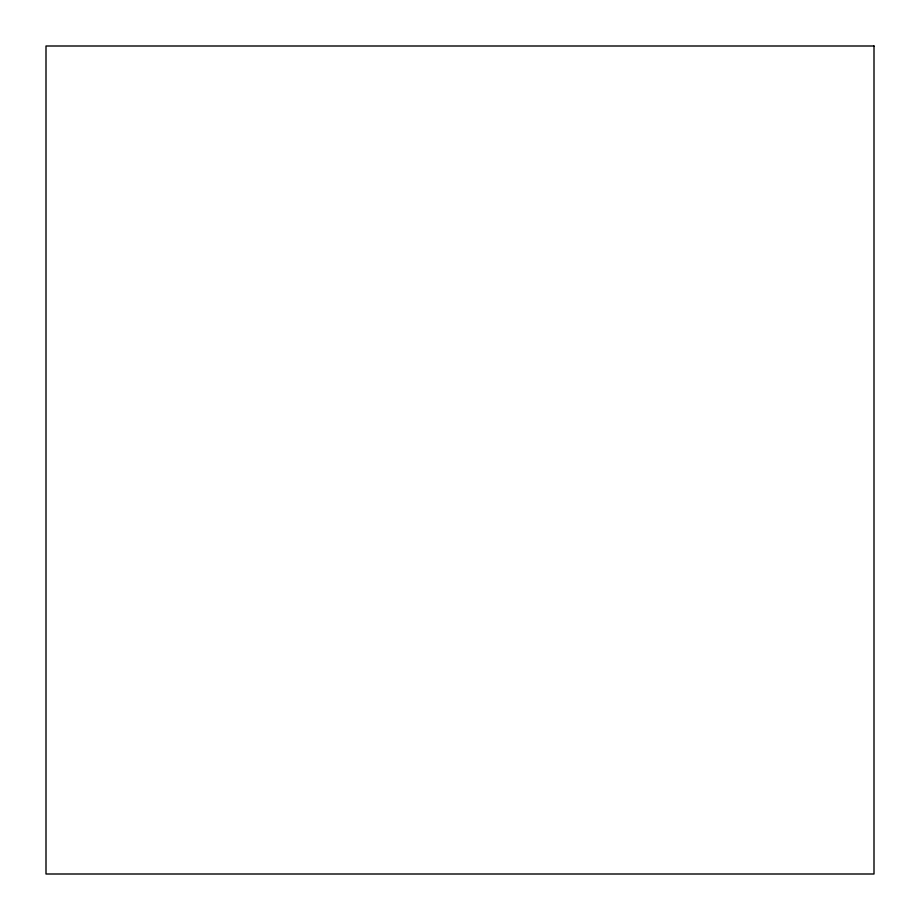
<?xml version="1.0" encoding="UTF-8"?>
<svg xmlns="http://www.w3.org/2000/svg" width="920" height="920" viewBox="0 0 920 920"><rect width="100%" height="100%" fill="white"/><g stroke="black" fill="none" stroke-linecap="round" stroke-linejoin="round"><path stroke-width="1.38" d="M874 46L46 46L46 874L874 874L874 46"/></g></svg>
